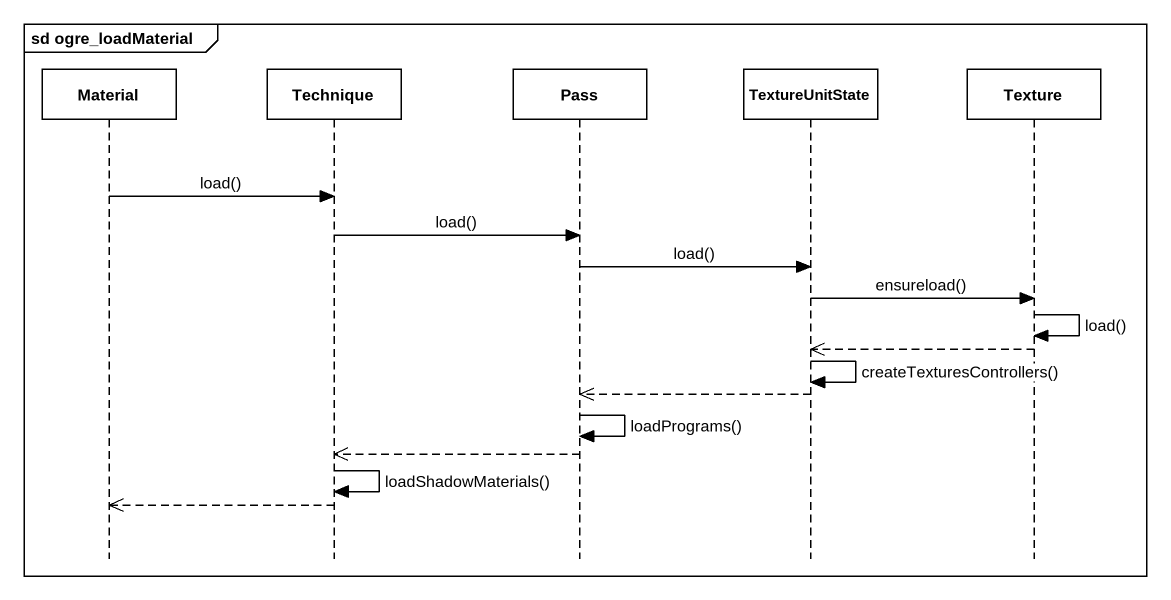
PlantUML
@startuml
mainframe sd ogre_loadMaterial
hide footbox
participant Material
participant Technique
participant Pass
participant TextureUnitState
participant Texture

Material -> Technique : load()
Technique -> Pass : load()
Pass -> TextureUnitState : load()
TextureUnitState -> Texture : ensureload()
Texture -> Texture : load()
Texture -->> TextureUnitState
TextureUnitState -> TextureUnitState : createTexturesControllers()
TextureUnitState -->> Pass
Pass -> Pass : loadPrograms()
Pass -->> Technique
Technique -> Technique : loadShadowMaterials()
Technique -->> Material
@enduml
